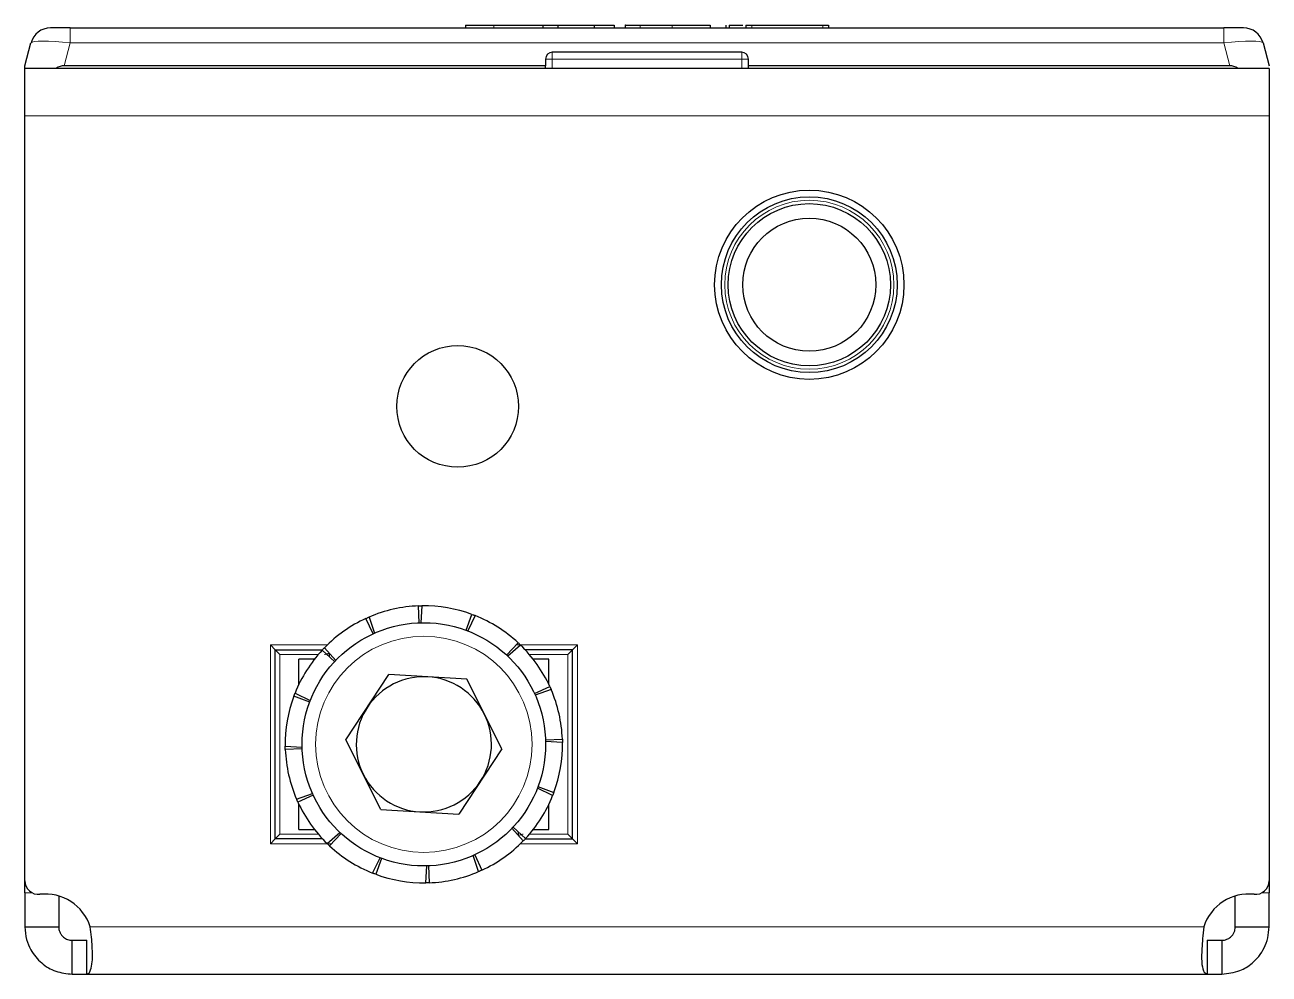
# Model space of a CAD drawing. Header units: millimetres. Extents: x 0 to 2689, y -557 to 605.
# Drawn here: x 771.4 to 863.4, y 129.3 to 199.5 of the extents above; entities that cross this region are included whole.
import ezdxf

# ---------------------------------------------------------------- set-up
doc = ezdxf.new("R2010")
doc.units = ezdxf.units.MM

msp = doc.modelspace()

# ---------------------------------------------------------------- linework, layer by layer
at = {"color": 7, "linetype": 'Continuous', "lineweight": 25}
for p, q in [((774.736, 199.287), (773.287, 199.287)), ((774.736, 199.287), (860.036, 199.287)), ((803.958, 199.487), (803.958, 199.287)), ((809.614, 199.487), (809.673, 199.487)), ((809.673, 199.487), (809.673, 199.287)), ((809.673, 199.487), (810.805, 199.487)), ((810.805, 199.487), (810.805, 199.287)), ((810.805, 199.487), (813.472, 199.487)), ((813.472, 199.487), (813.472, 199.287)), ((813.472, 199.487), (814.959, 199.487)), ((814.959, 199.487), (814.959, 199.287)), ((815.772, 199.512), (815.772, 199.287)), ((819.239, 199.487), (822.068, 199.487)), ((822.068, 199.487), (822.068, 199.287)), ((823.21, 199.487), (823.21, 199.287)), ((823.463, 199.487), (823.463, 199.287)), ((824.7, 199.487), (824.7, 199.287)), ((825.134, 199.487), (830.379, 199.487)), ((830.813, 199.487), (830.813, 199.287)), ((861.485, 199.287), (860.036, 199.287)), ((771.386, 196.487), (771.838, 198.175)), ((862.934, 198.175), (863.386, 196.487)), ((809.886, 196.987), (809.886, 196.487)), ((824.386, 197.487), (810.386, 197.487)), ((824.886, 196.487), (824.886, 196.987)), ((771.386, 196.287), (771.386, 196.487)), ((863.386, 196.287), (771.386, 196.287)), ((771.386, 192.787), (771.386, 196.287)), ((809.886, 196.487), (774.284, 196.487)), ((809.886, 196.287), (809.886, 196.487)), ((860.488, 196.487), (824.886, 196.487)), ((824.886, 196.287), (824.886, 196.487)), ((863.386, 196.287), (863.386, 192.787)), ((771.386, 136.188), (771.386, 192.787)), ((863.386, 192.787), (863.386, 136.188)), ((800.543, 155.28), (800.496, 156.529)), ((800.745, 156.536), (800.669, 155.284)), ((797.128, 154.465), (796.606, 155.6)), ((796.834, 155.702), (797.242, 154.516)), ((804.011, 154.727), (804.445, 155.899)), ((804.678, 155.81), (804.128, 154.683)), ((807.003, 152.889), (807.852, 153.806)), ((789.536, 153.637), (789.886, 153.287)), ((789.886, 139.287), (789.886, 153.287)), ((789.886, 153.287), (793.399, 153.287)), ((789.886, 153.287), (790.236, 152.937)), ((794.284, 152.404), (793.367, 153.253)), ((793.539, 153.435), (794.37, 152.495)), ((793.886, 153.037), (793.886, 152.773)), ((808.034, 153.634), (807.094, 152.803)), ((811.886, 153.287), (808.373, 153.287)), ((811.536, 152.937), (811.886, 153.287)), ((811.886, 153.287), (812.236, 153.637)), ((811.886, 139.287), (811.886, 153.287)), ((792.801, 152.587), (791.636, 152.587)), ((791.636, 150.703), (791.636, 152.587)), ((810.136, 152.587), (808.971, 152.587)), ((810.136, 150.703), (810.136, 152.587)), ((795.122, 146.626), (798.298, 151.448)), ((804.061, 151.109), (798.298, 151.448)), ((806.649, 145.948), (804.061, 151.109)), ((791.363, 150.079), (792.49, 149.529)), ((809.064, 150.045), (810.199, 150.567)), ((810.301, 150.339), (809.115, 149.931)), ((792.446, 149.412), (791.274, 149.846)), ((797.711, 141.465), (795.122, 146.626)), ((809.879, 146.63), (811.128, 146.677)), ((811.135, 146.428), (809.883, 146.504)), ((790.637, 146.146), (791.889, 146.07)), ((791.892, 145.944), (790.643, 145.896)), ((806.649, 145.948), (803.474, 141.126)), ((791.471, 142.235), (792.657, 142.643)), ((810.409, 142.495), (809.282, 143.045)), ((809.326, 143.162), (810.498, 142.728)), ((792.708, 142.529), (791.572, 142.007)), ((791.636, 139.987), (791.636, 141.871)), ((810.136, 139.987), (810.136, 141.871)), ((797.711, 141.465), (803.474, 141.126)), ((791.636, 139.987), (792.801, 139.987)), ((808.233, 139.139), (807.402, 140.078)), ((807.488, 140.17), (808.405, 139.32)), ((808.971, 139.987), (810.136, 139.987)), ((789.536, 138.937), (789.886, 139.287)), ((789.886, 139.287), (790.236, 139.637)), ((793.398, 139.287), (789.886, 139.287)), ((793.738, 138.94), (794.677, 139.771)), ((794.769, 139.685), (793.919, 138.768)), ((807.886, 139.537), (807.886, 139.801)), ((808.373, 139.287), (811.886, 139.287)), ((811.536, 139.637), (811.886, 139.287)), ((811.886, 139.287), (812.236, 138.937)), ((804.938, 136.872), (804.53, 138.058)), ((804.644, 138.109), (805.166, 136.973)), ((797.094, 136.764), (797.644, 137.891)), ((797.761, 137.847), (797.327, 136.675)), ((801.027, 136.038), (801.103, 137.29)), ((801.229, 137.293), (801.276, 136.044)), ((771.386, 135.29), (771.386, 136.188)), ((863.386, 136.188), (863.386, 135.29)), ((771.386, 135.29), (771.386, 132.787)), ((863.386, 132.787), (863.386, 135.29)), ((773.886, 135.07), (773.886, 132.787)), ((860.886, 132.787), (860.886, 135.07)), ((771.386, 132.787), (773.886, 132.787)), ((860.886, 132.787), (863.386, 132.787)), ((774.886, 131.787), (775.973, 131.787)), ((774.886, 129.287), (774.886, 131.787)), ((775.973, 129.287), (775.973, 131.787)), ((858.799, 131.787), (858.799, 129.287)), ((858.799, 131.787), (859.886, 131.787)), ((859.886, 131.787), (859.886, 129.287)), ((774.886, 129.287), (775.973, 129.287)), ((775.973, 129.287), (858.799, 129.287)), ((858.799, 129.287), (859.886, 129.287))]:
    msp.add_line(p, q, dxfattribs=at)
at = {"color": 8, "linetype": 'Continuous', "lineweight": 18}
for p, q in [((774.736, 199.287), (774.736, 198.175)), ((806.068, 199.487), (806.068, 199.287)), ((816.878, 199.487), (816.878, 199.287)), ((819.239, 199.487), (819.239, 199.287)), ((825.134, 199.487), (825.134, 199.287)), ((830.379, 199.487), (830.379, 199.287)), ((860.036, 198.175), (860.036, 199.287)), ((774.736, 198.175), (774.284, 196.487)), ((860.036, 198.175), (774.736, 198.175)), ((860.488, 196.487), (860.036, 198.175)), ((810.386, 196.987), (809.886, 196.987)), ((810.386, 196.987), (810.386, 197.487)), ((824.386, 196.987), (810.386, 196.987)), ((810.386, 196.987), (810.386, 196.287)), ((824.386, 196.987), (824.386, 197.487)), ((824.386, 196.287), (824.386, 196.987)), ((824.386, 196.987), (824.886, 196.987)), ((863.386, 192.787), (771.386, 192.787)), ((789.536, 138.937), (789.536, 153.637)), ((789.536, 153.637), (793.742, 153.637)), ((793.086, 152.937), (790.236, 152.937)), ((790.236, 152.937), (790.236, 139.637)), ((807.696, 153.637), (812.236, 153.637)), ((811.536, 152.937), (808.686, 152.937)), ((811.536, 139.637), (811.536, 152.937)), ((812.236, 153.637), (812.236, 138.937)), ((794.076, 138.937), (789.536, 138.937)), ((790.236, 139.637), (793.086, 139.637)), ((812.236, 138.937), (808.03, 138.937)), ((808.686, 139.637), (811.536, 139.637)), ((771.945, 135.29), (771.386, 135.29)), ((863.386, 135.29), (862.827, 135.29)), ((858.554, 132.787), (776.218, 132.787))]:
    msp.add_line(p, q, dxfattribs=at)
at = {"color": 7, "linetype": 'Continuous', "lineweight": 25}
for centre, radius in [((829.386, 180.287), 7), ((829.386, 180.287), 6.5), ((829.386, 180.287), 6), ((829.386, 180.287), 4.925), ((803.386, 171.287), 4.5), ((800.886, 146.287), 9)]:
    msp.add_circle(centre, radius, dxfattribs=at)
at = {"color": 8, "linetype": 'Continuous', "lineweight": 18}
for centre, radius in [((829.386, 180.287), 6.25), ((800.886, 146.287), 8)]:
    msp.add_circle(centre, radius, dxfattribs=at)
at = {"color": 7, "linetype": 'Continuous', "lineweight": 25}
for centre, radius, start, end in [((773.287, 197.787), 1.5, 90, 165), ((861.485, 197.787), 1.5, 15, 90), ((810.386, 196.987), 0.5, 90, 180), ((824.386, 196.987), 0.5, 360, 90), ((800.886, 146.287), 10.25, 92.18282, 113.28692), ((800.886, 146.287), 10.25, 69.68282, 90.78692), ((800.886, 146.287), 10.25, 114.68282, 135.78692), ((800.886, 146.287), 10.25, 47.18282, 68.28692), ((800.886, 146.287), 10.25, 137.18282, 158.28692), ((800.886, 146.287), 10.25, 24.68282, 45.78692), ((800.886, 146.287), 5, 86.63523, 146.63523), ((800.886, 146.287), 5, 26.63523, 86.63523), ((800.886, 146.287), 10.25, 2.18282, 23.28692), ((800.886, 146.287), 10.25, 159.68282, 180.78692), ((800.886, 146.287), 5, 146.63523, 206.63523), ((800.886, 146.287), 5, 326.63523, 26.63523), ((800.886, 146.287), 10.25, 339.68282, 0.78692), ((800.886, 146.287), 10.25, 182.18282, 203.28692), ((800.886, 146.287), 5, 206.63523, 266.63523), ((800.886, 146.287), 5, 266.63523, 326.63523), ((800.886, 146.287), 10.25, 204.68282, 225.78692), ((800.886, 146.287), 10.25, 317.18282, 338.28692), ((800.886, 146.287), 10.25, 294.68282, 315.78692), ((800.886, 146.287), 10.25, 227.18282, 248.28692), ((772.386, 136.188), 1, 180, 276.37937), ((800.886, 146.287), 10.25, 249.68282, 270.78692), ((800.886, 146.287), 10.25, 272.18282, 293.28692), ((862.386, 136.188), 1, 263.62063, 0), ((772.886, 131.715), 3.5, 17.82529, 96.37937), ((861.886, 131.715), 3.5, 83.62063, 162.17471)]:
    msp.add_arc(centre, radius, start, end, dxfattribs=at)
at = {"color": 8, "linetype": 'Continuous', "lineweight": 18}
for centre, major_axis, start_param, end_param in [((774.84, 197.787), (3.003, -0.382), 1.621093, 3.124852), ((859.932, 197.787), (3.003, 0.382), 0.016741, 1.520499)]:
    msp.add_ellipse(centre, major_axis=major_axis, ratio=0.123038, start_param=start_param, end_param=end_param, dxfattribs=at)
at = {"color": 7, "linetype": 'Continuous', "lineweight": 25}
for centre, major_axis, start_param, end_param in [((771.386, 184.896), (3.099, 11.565), 0.067037, 0.253072), ((863.386, 184.896), (-3.099, 11.565), 6.030113, 6.216148)]:
    msp.add_ellipse(centre, major_axis=major_axis, ratio=0.250563, start_param=start_param, end_param=end_param, dxfattribs=at)
for points, knots in [([(803.958, 199.487), (804.328, 199.487), (805.017, 199.487), (805.736, 199.487), (806.068, 199.487)], [0, 0, 0, 0, 0.5368, 1, 1, 1, 1]), ([(806.068, 199.487), (806.569, 199.487), (807.505, 199.487), (808.697, 199.487), (809.423, 199.487), (809.604, 199.487), (809.614, 199.487)], [0, 0, 0, 0, 0.3819835, 0.7133523, 0.984017, 1, 1, 1, 1]), ([(815.789, 199.487), (815.784, 199.487), (815.756, 199.487), (815.913, 199.487), (816.281, 199.487), (816.668, 199.487), (816.878, 199.487)], [0, 0, 0, 0, 0.061615, 0.333035, 0.637399, 1, 1, 1, 1]), ([(816.878, 199.487), (817.037, 199.487), (817.396, 199.487), (818.195, 199.487), (818.827, 199.487), (819.239, 199.487)], [0, 0, 0, 0, 0.216742, 0.489643, 1, 1, 1, 1]), ([(823.463, 199.487), (823.515, 199.487), (823.625, 199.487), (823.925, 199.487), (824.209, 199.487), (824.414, 199.487), (824.479, 199.487)], [0, 0, 0, 0, 0.255277, 0.538303, 0.854078, 1, 1, 1, 1]), ([(823.64, 199.487), (823.754, 199.487), (823.997, 199.487), (824.302, 199.487), (824.478, 199.487), (824.479, 199.487)], [0, 0, 0, 0, 0.466249, 0.997338, 1, 1, 1, 1]), ([(824.7, 199.487), (824.708, 199.487), (824.725, 199.487), (824.841, 199.487), (824.983, 199.487), (825.083, 199.487), (825.134, 199.487)], [0, 0, 0, 0, 0.285248, 0.560563, 0.777151, 1, 1, 1, 1]), ([(830.379, 199.487), (830.444, 199.487), (830.571, 199.487), (830.712, 199.487), (830.798, 199.487), (830.808, 199.487), (830.813, 199.487)], [0, 0, 0, 0, 0.2813032, 0.555629, 0.7738783, 1, 1, 1, 1]), ([(800.496, 156.529), (800.537, 156.531), (800.6, 156.533), (800.683, 156.535), (800.724, 156.536), (800.745, 156.536)], [0, 0, 0, 0, 0.499981, 0.749988, 1, 1, 1, 1]), ([(796.606, 155.6), (796.643, 155.618), (796.7, 155.644), (796.776, 155.677), (796.815, 155.694), (796.834, 155.702)], [0, 0, 0, 0, 0.499981, 0.749988, 1, 1, 1, 1]), ([(804.445, 155.899), (804.484, 155.885), (804.542, 155.863), (804.62, 155.833), (804.659, 155.817), (804.678, 155.81)], [0, 0, 0, 0, 0.4999808, 0.7499881, 1, 1, 1, 1]), ([(807.852, 153.806), (807.883, 153.777), (807.929, 153.735), (807.989, 153.677), (808.019, 153.648), (808.034, 153.634)], [0, 0, 0, 0, 0.4999808, 0.7499881, 1, 1, 1, 1]), ([(793.367, 153.253), (793.396, 153.284), (793.438, 153.33), (793.496, 153.39), (793.525, 153.42), (793.539, 153.435)], [0, 0, 0, 0, 0.499981, 0.749988, 1, 1, 1, 1]), ([(791.274, 149.846), (791.288, 149.885), (791.31, 149.943), (791.34, 150.021), (791.356, 150.06), (791.363, 150.079)], [0, 0, 0, 0, 0.499981, 0.749988, 1, 1, 1, 1]), ([(810.199, 150.567), (810.217, 150.529), (810.243, 150.473), (810.276, 150.396), (810.293, 150.358), (810.301, 150.339)], [0, 0, 0, 0, 0.499981, 0.749988, 1, 1, 1, 1]), ([(811.128, 146.677), (811.13, 146.636), (811.132, 146.573), (811.134, 146.49), (811.135, 146.448), (811.135, 146.428)], [0, 0, 0, 0, 0.499981, 0.749988, 1, 1, 1, 1]), ([(790.643, 145.896), (790.642, 145.938), (790.64, 146.001), (790.638, 146.084), (790.637, 146.125), (790.637, 146.146)], [0, 0, 0, 0, 0.499981, 0.749988, 1, 1, 1, 1]), ([(810.498, 142.728), (810.484, 142.689), (810.462, 142.63), (810.432, 142.553), (810.416, 142.514), (810.409, 142.495)], [0, 0, 0, 0, 0.499981, 0.749988, 1, 1, 1, 1]), ([(791.572, 142.007), (791.555, 142.044), (791.529, 142.101), (791.496, 142.177), (791.479, 142.216), (791.471, 142.235)], [0, 0, 0, 0, 0.499981, 0.749988, 1, 1, 1, 1]), ([(793.919, 138.768), (793.889, 138.797), (793.843, 138.839), (793.783, 138.897), (793.753, 138.926), (793.738, 138.94)], [0, 0, 0, 0, 0.499981, 0.749988, 1, 1, 1, 1]), ([(808.405, 139.32), (808.376, 139.29), (808.334, 139.244), (808.276, 139.184), (808.247, 139.154), (808.233, 139.139)], [0, 0, 0, 0, 0.4999808, 0.7499881, 1, 1, 1, 1]), ([(797.327, 136.675), (797.288, 136.689), (797.229, 136.711), (797.152, 136.741), (797.113, 136.756), (797.094, 136.764)], [0, 0, 0, 0, 0.499981, 0.749988, 1, 1, 1, 1]), ([(805.166, 136.973), (805.128, 136.956), (805.072, 136.93), (804.995, 136.897), (804.957, 136.88), (804.938, 136.872)], [0, 0, 0, 0, 0.499981, 0.749988, 1, 1, 1, 1]), ([(801.276, 136.044), (801.235, 136.043), (801.172, 136.041), (801.089, 136.039), (801.047, 136.038), (801.027, 136.038)], [0, 0, 0, 0, 0.4999808, 0.7499881, 1, 1, 1, 1]), ([(771.386, 132.787), (771.411, 132.471), (771.457, 131.88), (771.856, 130.935), (772.569, 130.068), (773.667, 129.411), (774.472, 129.329), (774.886, 129.287)], [0, 0, 0, 0, 0.17084, 0.319217, 0.548103, 0.767822, 1, 1, 1, 1]), ([(773.886, 132.787), (773.893, 132.697), (773.906, 132.529), (773.999, 132.308), (774.115, 132.141), (774.245, 132.013), (774.384, 131.916), (774.609, 131.81), (774.772, 131.796), (774.886, 131.787)], [0, 0, 0, 0, 0.154359, 0.287283, 0.400435, 0.496544, 0.604314, 0.723151, 1, 1, 1, 1]), ([(775.973, 129.287), (776.026, 129.304), (776.125, 129.335), (776.272, 129.619), (776.374, 130.081), (776.39, 130.709), (776.37, 131.325), (776.315, 132.03), (776.251, 132.531), (776.218, 132.787)], [0, 0, 0, 0, 0.144067, 0.271276, 0.474907, 0.597997, 0.726338, 0.860245, 1, 1, 1, 1]), ([(858.554, 132.787), (858.524, 132.492), (858.467, 131.94), (858.399, 131.038), (858.376, 130.156), (858.513, 129.431), (858.702, 129.336), (858.799, 129.287)], [0, 0, 0, 0, 0.16069, 0.3013121, 0.5219513, 0.7535732, 1, 1, 1, 1]), ([(859.886, 131.787), (860.013, 131.8), (860.226, 131.821), (860.495, 131.979), (860.673, 132.158), (860.79, 132.341), (860.871, 132.557), (860.881, 132.708), (860.886, 132.787)], [0, 0, 0, 0, 0.296302, 0.497469, 0.6154973, 0.73607, 0.8631142, 1, 1, 1, 1]), ([(859.886, 129.287), (860.342, 129.338), (861.147, 129.427), (862.058, 129.996), (862.648, 130.596), (863.049, 131.228), (863.33, 131.973), (863.367, 132.511), (863.386, 132.787)], [0, 0, 0, 0, 0.254149, 0.448213, 0.574908, 0.708872, 0.850468, 1, 1, 1, 1])]:
    msp.add_open_spline(points, degree=3, knots=knots, dxfattribs=at)
at = {"color": 8, "linetype": 'Continuous', "lineweight": 18}
for points, knots in [([(793.536, 152.937), (793.575, 152.94), (793.638, 152.945), (793.717, 152.965), (793.778, 152.987), (793.827, 153.009), (793.862, 153.025), (793.882, 153.035), (793.885, 153.036), (793.886, 153.037)], [0, 0, 0, 0, 0.208592, 0.336235, 0.479855, 0.625864, 0.760785, 0.885235, 1, 1, 1, 1]), ([(807.886, 139.537), (807.887, 139.538), (807.889, 139.539), (807.91, 139.549), (807.944, 139.565), (807.994, 139.587), (808.054, 139.609), (808.134, 139.629), (808.197, 139.634), (808.236, 139.637)], [0, 0, 0, 0, 0.114765, 0.239215, 0.3741364, 0.5201448, 0.6637649, 0.791408, 1, 1, 1, 1])]:
    msp.add_open_spline(points, degree=3, knots=knots, dxfattribs=at)

doc.saveas('drawing.dxf')
